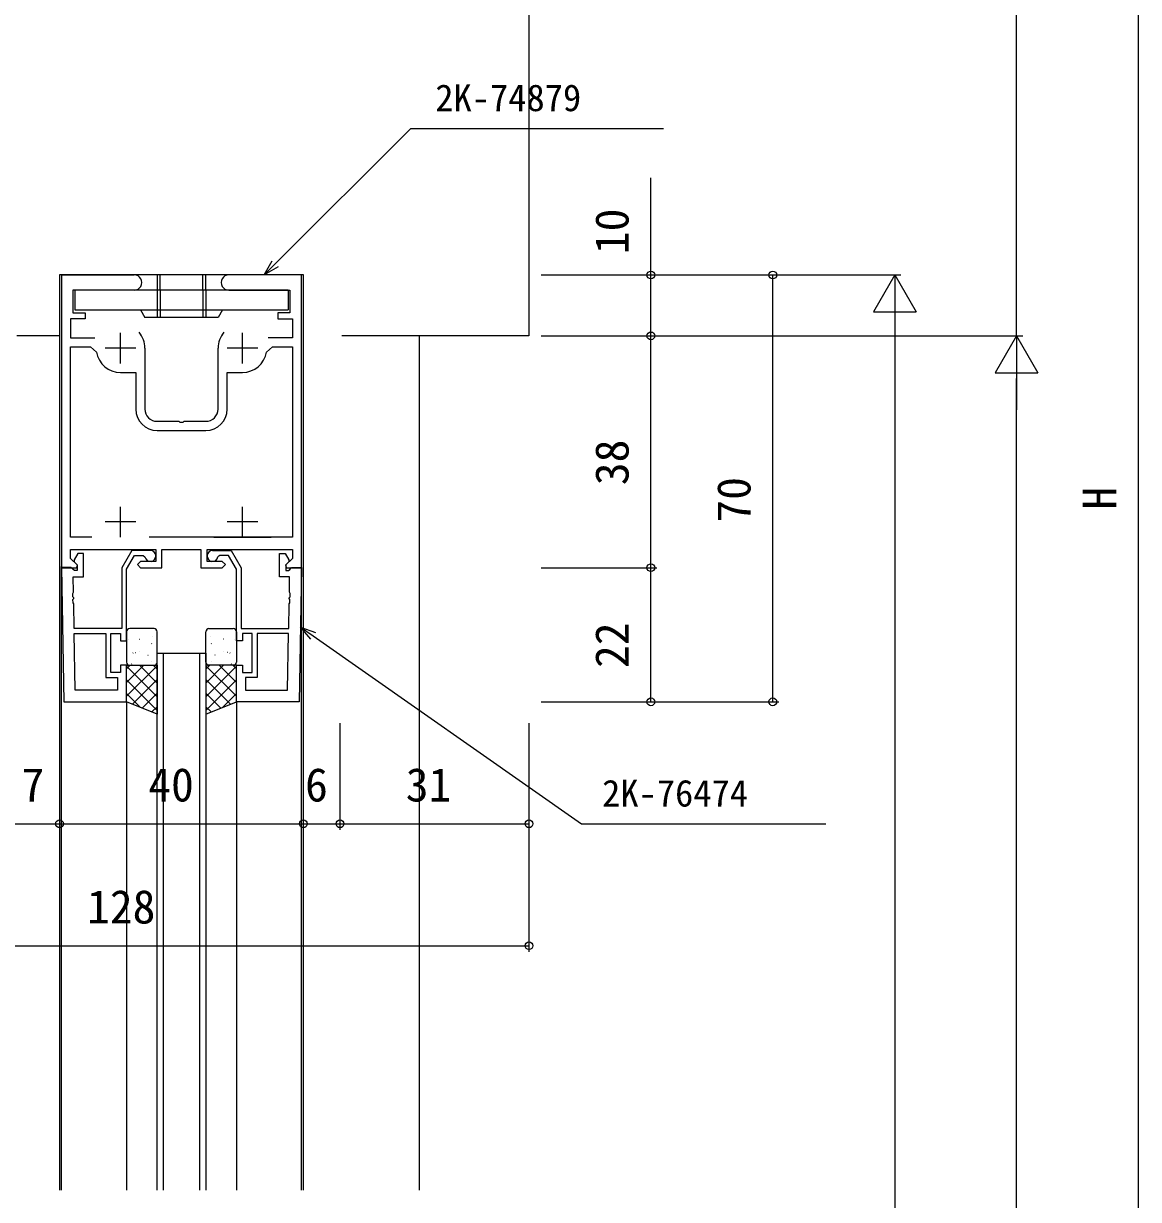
# Model space of a CAD drawing. Units: millimetres, scale not verified. Extents: x -437 to 438, y -681 to 679.
# Drawn here: x -206.6 to -23.7, y 122.4 to 315.2 of the extents above; entities that cross this region are included whole.
import ezdxf
from ezdxf.enums import TextEntityAlignment as Align

# ---------------------------------------------------------------- set-up
doc = ezdxf.new("R2010")
doc.units = ezdxf.units.MM
doc.header["$LTSCALE"] = 4
for name, color, linetype in [('0-2_YKK_11', 7, 'Continuous'), ('0-4_YKK_12', 2, 'Continuous'), ('0-5_YKK_13', 4, 'Continuous'), ('0-7_YKK_D', 6, 'Continuous')]:
    doc.layers.add(name, color=color, linetype=linetype)
doc.styles.add('ＭＳ ゴシック', font='')
doc.styles.get('ＭＳ ゴシック').set_extended_font_data('MS Gothic')

msp = doc.modelspace()

# ---------------------------------------------------------------- linework, layer by layer
at = {"layer": '0-2_YKK_11'}
for p, q in [((-200.4, 273.999), (-188.45, 273.999)), ((-190.7, 259.499), (-190.7, 264.499)), ((-170.7, 259.499), (-170.7, 264.499)), ((-188.2, 261.999), (-193.2, 261.999)), ((-186.7, 261.999), (-186.7, 251.999)), ((-174.7, 251.999), (-174.7, 261.999)), ((-168.2, 261.999), (-173.2, 261.999)), ((-184.7, 248.499), (-176.7, 248.499)), ((-190.7, 230.999), (-190.7, 235.999)), ((-170.7, 230.999), (-170.7, 235.999)), ((-188.2, 233.499), (-193.2, 233.499)), ((-168.2, 233.499), (-173.2, 233.499)), ((-175.417, 230.999), (-185.983, 230.999))]:
    msp.add_line(p, q, dxfattribs=at)
for points in [[(-251.7, 498.999), (-123.7, 498.999), (-123.7, 264), (-154.4, 264)], [(-200.4, 273.999), (-200.4, 225.999), (-197.924, 225.999), (-197.764, 226.387), (-198.9, 227.523), (-198.9, 228.999), (-184.9, 228.999), (-184.9, 226.999), (-187.4, 226.999), (-187.9, 226.499), (-187.4, 225.999), (-183.9, 225.999), (-183.9, 228.999), (-177.5, 228.999), (-177.5, 225.999), (-174, 225.999), (-173.5, 226.499), (-174, 226.999), (-176.5, 226.999), (-176.5, 228.999), (-162.5, 228.999), (-162.5, 227.523), (-163.636, 226.387), (-163.476, 225.999), (-161, 225.999), (-161, 273.999), (-172.95, 273.999)], [(-188.45, 271.499), (-198.5, 271.499), (-198.5, 267.799), (-196.5, 267.799), (-196.5, 266.799), (-198.9, 266.799), (-198.9, 263.699), (-194.908, 263.699)], [(-172.95, 271.499), (-162.9, 271.499), (-162.9, 267.799), (-164.9, 267.799), (-164.9, 266.799), (-162.5, 266.799), (-162.5, 263.699), (-166.492, 263.699)], [(-195.417, 230.999), (-198.9, 230.999), (-198.9, 262.199), (-195.636, 262.199), (-194.648, 261.359)], [(-166.752, 261.359), (-165.764, 262.199), (-162.5, 262.199), (-162.5, 230.999), (-175.417, 230.999), (-165.983, 230.999)], [(-190.7, 257.999), (-188.2, 257.999), (-188.2, 251.999)], [(-173.2, 251.999), (-173.2, 257.999), (-170.7, 257.999)], [(-184.7, 249.999), (-181.158, 249.999), (-180.975, 249.879), (-180.425, 249.879), (-180.242, 249.999), (-176.7, 249.999)], [(-185.8, 228.813), (-188.862, 228.813), (-190.5, 225.976), (-190.5, 216.013), (-198.296, 216.013), (-198.366, 220.055), (-198.489, 220.236), (-198.499, 220.786), (-198.382, 220.972), (-198.384, 221.055), (-198.507, 221.236), (-198.516, 221.786), (-198.4, 221.972), (-198.444, 224.513), (-196.8, 224.513), (-196.8, 228.313), (-197.7, 228.313), (-198.3, 227.274), (-198.3, 226.963), (-197.8, 226.463), (-197.8, 225.513), (-198.271, 225.513), (-198.471, 225.713), (-198.771, 226.013), (-200.4, 226.013)], [(-200.4, 226.013), (-200.016, 204.013), (-189.7, 204.013), (-189.7, 210.013), (-190.7, 210.013), (-190.7, 208.813), (-192.3, 208.813), (-192.3, 215.213), (-190.7, 215.213), (-190.7, 214.013), (-189.7, 214.013), (-189.7, 225.762), (-188.4, 228.013), (-186.984, 228.013), (-186.688, 227.763)], [(-175.6, 228.813), (-172.539, 228.813), (-170.9, 225.976), (-170.9, 216.013), (-163.105, 216.013), (-163.035, 220.055), (-162.912, 220.236), (-162.902, 220.786), (-163.019, 220.972), (-163.017, 221.055), (-162.894, 221.236), (-162.885, 221.786), (-163.001, 221.972), (-162.957, 224.513), (-164.6, 224.513), (-164.6, 228.313), (-163.7, 228.313), (-163.1, 227.274), (-163.1, 226.963), (-163.6, 226.463), (-163.6, 225.513), (-163.13, 225.513), (-162.93, 225.713), (-162.63, 226.013), (-161, 226.013)], [(-161, 226.013), (-161.384, 204.013), (-171.7, 204.013), (-171.7, 210.013), (-170.7, 210.013), (-170.7, 208.813), (-169.1, 208.813), (-169.1, 215.213), (-170.7, 215.213), (-170.7, 214.013), (-171.7, 214.013), (-171.7, 225.762), (-173, 228.013), (-174.417, 228.013), (-174.713, 227.763)]]:
    msp.add_lwpolyline(points, dxfattribs=at)
for points in [[(-198.12, 205.943), (-198.282, 215.213), (-193.1, 215.213), (-193.1, 208.013), (-191.2, 208.013), (-191.2, 205.943)], [(-163.281, 205.943), (-163.119, 215.213), (-168.3, 215.213), (-168.3, 208.013), (-170.2, 208.013), (-170.2, 205.943)]]:
    msp.add_lwpolyline(points, close=True, dxfattribs=at)
for centre, radius, start, end in [((-188.45, 272.749), 1.25, 269.99999, 90.00001), ((-172.95, 272.749), 1.25, 89.99999, 270.00001), ((-190.7, 261.999), 4, 359.99998, 40.4398), ((-170.7, 261.999), 4, 139.5602, 180.00002), ((-190.7, 261.999), 4, 189.20689, 270.00001), ((-170.7, 261.999), 4, 269.99999, 350.79311), ((-184.7, 251.999), 3.5, 180.00001, 269.99999), ((-184.7, 251.999), 2, 180.00001, 269.99999), ((-176.7, 251.999), 2, 270.00001, 359.99999), ((-176.7, 251.999), 3.5, 270.00001, 359.99999), ((-185.8, 227.913), 0.9, 189.59406, 90), ((-175.6, 227.913), 0.9, 90, 350.40594)]:
    msp.add_arc(centre, radius, start, end, dxfattribs=at)
at = {"layer": '0-4_YKK_12'}
for p, q in [((-160.7, 123.912), (-160.7, 273.999)), ((-200.7, 264), (-207.695, 264)), ((-141.7, 264), (-141.7, 123.912)), ((-200.4, 123.912), (-200.4, 226.199)), ((-161, 123.912), (-161, 226.199)), ((-184.7, 123.912), (-184.7, 212.004)), ((-183.7, 212.004), (-183.7, 123.912)), ((-177.7, 123.912), (-177.7, 212.004)), ((-189.7, 203.999), (-189.701, 123.912)), ((-171.7, 203.999), (-171.701, 123.912))]:
    msp.add_line(p, q, dxfattribs=at)
for points in [[(-160.7, 273.999), (-200.7, 273.999), (-200.7, 123.912)], [(-184.7, 212.004), (-176.7, 212.004), (-176.7, 123.912)]]:
    msp.add_lwpolyline(points, dxfattribs=at)
at = {"layer": '0-5_YKK_13'}
for p, q in [((-184.7, 274), (-184.7, 271.501)), ((-184.2, 271.501), (-184.2, 274)), ((-177.2, 271.501), (-177.2, 274)), ((-176.7, 271.501), (-176.7, 274)), ((-163.2, 271.499), (-198.2, 271.499)), ((-198.2, 271.499), (-198.2, 268.299)), ((-184.7, 271.499), (-184.7, 266.999)), ((-184.2, 271.499), (-184.2, 266.999)), ((-177.2, 271.499), (-177.2, 266.999)), ((-176.7, 271.499), (-176.7, 266.999)), ((-163.2, 271.499), (-163.2, 268.299)), ((-198.2, 268.299), (-163.2, 268.299)), ((-187.451, 268.299), (-186.7, 266.999)), ((-173.949, 268.299), (-174.7, 266.999)), ((-174.7, 266.999), (-186.7, 266.999)), ((-185.2, 216.004), (-189.2, 216.004)), ((-176.2, 216.004), (-172.2, 216.004)), ((-189.7, 215.504), (-189.7, 210.504)), ((-189.7, 214.723), (-189.687, 214.73)), ((-189.417, 214.286), (-189.411, 214.293)), ((-187.655, 214.273), (-187.611, 214.297)), ((-185.423, 214.732), (-185.416, 214.739)), ((-184.987, 215.731), (-184.943, 215.755)), ((-184.7, 210.504), (-184.7, 215.504)), ((-176.7, 210.504), (-176.7, 215.504)), ((-176.413, 215.731), (-176.457, 215.755)), ((-175.977, 214.732), (-175.984, 214.739)), ((-173.745, 214.273), (-173.789, 214.297)), ((-171.983, 214.286), (-171.989, 214.293)), ((-171.7, 214.723), (-171.713, 214.73)), ((-171.7, 215.504), (-171.7, 210.504)), ((-188.298, 212.082), (-188.254, 212.106)), ((-187.631, 212.266), (-187.625, 212.274)), ((-185.63, 213.539), (-185.586, 213.563)), ((-175.77, 213.539), (-175.814, 213.563)), ((-173.769, 212.266), (-173.775, 212.274)), ((-173.102, 212.082), (-173.146, 212.106)), ((-188.889, 210.192), (-188.845, 210.216)), ((-188.674, 211.971), (-188.628, 212.059)), ((-186.221, 211.649), (-186.177, 211.673)), ((-185.578, 210.544), (-185.572, 210.552)), ((-175.822, 210.544), (-175.828, 210.552)), ((-175.179, 211.649), (-175.223, 211.673)), ((-172.726, 211.971), (-172.772, 212.059)), ((-172.511, 210.192), (-172.555, 210.216)), ((-189.7, 209.414), (-189.111, 210.004)), ((-189.7, 207.169), (-186.866, 210.004)), ((-189.7, 204.924), (-184.7, 209.924)), ((-184.7, 204.847), (-189.7, 209.847)), ((-189.2, 210.004), (-185.2, 210.004)), ((-184.7, 207.092), (-187.612, 210.004)), ((-184.7, 209.337), (-185.367, 210.004)), ((-176.7, 209.337), (-176.033, 210.004)), ((-176.7, 207.092), (-173.788, 210.004)), ((-171.7, 204.924), (-176.7, 209.924)), ((-176.7, 204.847), (-171.7, 209.847)), ((-172.2, 210.004), (-176.2, 210.004)), ((-171.7, 207.169), (-174.534, 210.004)), ((-171.7, 209.414), (-172.289, 210.004)), ((-184.7, 202.602), (-189.7, 207.602)), ((-188.754, 203.625), (-184.7, 207.679)), ((-172.646, 203.625), (-176.7, 207.679)), ((-176.7, 202.602), (-171.7, 207.602)), ((-187.445, 203.102), (-189.7, 205.357)), ((-187.15, 202.984), (-184.7, 205.434)), ((-174.25, 202.984), (-176.7, 205.434)), ((-173.955, 203.102), (-171.7, 205.357)), ((-185.547, 202.342), (-184.7, 203.189)), ((-175.853, 202.342), (-176.7, 203.189))]:
    msp.add_line(p, q, dxfattribs=at)
for points in [[(-184.7, 202.004), (-189.7, 204.004), (-189.7, 210.004), (-184.7, 210.004)], [(-176.7, 202.004), (-171.7, 204.004), (-171.7, 210.004), (-176.7, 210.004)]]:
    msp.add_lwpolyline(points, close=True, dxfattribs=at)
for centre, start, end in [((-189.2, 215.504), 90, 180), ((-185.2, 215.504), 0, 90), ((-176.2, 215.504), 90, 180), ((-172.2, 215.504), 0, 90), ((-189.2, 210.504), 180, 270), ((-185.2, 210.504), 270, 0), ((-176.2, 210.504), 180, 270), ((-172.2, 210.504), 270, 0)]:
    msp.add_arc(centre, 0.5, start, end, dxfattribs=at)
at = {"layer": '0-7_YKK_D'}
for p, q in [((-23.7, -79), (-23.7, 557)), ((-43.7, 264), (-43.7, 514)), ((-121.7, 273.999), (-82.7, 273.999)), ((-121.7, 273.999), (-102.7, 273.999)), ((-121.7, 273.999), (-62.7, 273.999)), ((-83.7, 204.013), (-83.7, 273.999)), ((-63.7, 273.999), (-67.2, 267.937)), ((-63.7, 273.999), (-60.2, 267.937)), ((-63.7, 273.999), (-63.7, 261.875)), ((-67.2, 267.937), (-60.2, 267.937)), ((-63.7, 266.999), (-63.7, -69)), ((-121.7, 264), (-102.7, 264)), ((-121.7, 264), (-42.7, 264)), ((-121.7, 264), (-42.7, 264)), ((-121.7, 264), (-102.7, 264)), ((-103.7, 225.999), (-103.7, 264)), ((-43.7, 264), (-47.2, 257.938)), ((-43.7, 264), (-40.2, 257.938)), ((-43.7, 264), (-43.7, 251.876)), ((-47.2, 257.938), (-40.2, 257.938)), ((-43.7, -79), (-43.7, 257)), ((-121.7, 225.999), (-102.7, 225.999)), ((-121.7, 225.999), (-102.7, 225.999)), ((-103.7, 203.999), (-103.7, 225.999)), ((-121.7, 204.013), (-82.7, 204.013)), ((-121.7, 203.999), (-102.7, 203.999)), ((-154.7, 200.499), (-154.7, 183.013)), ((-154.7, 200.499), (-154.7, 183.013)), ((-123.7, 200.499), (-123.7, 183.013)), ((-160.7, 184.013), (-154.7, 184.013)), ((-154.7, 184.013), (-123.7, 184.013)), ((-123.7, 185.074), (-123.7, 163.013)), ((-251.7, 164.013), (-123.7, 164.013))]:
    msp.add_line(p, q, dxfattribs=at)
for points in [[(-167.125, 273.999), (-165.322, 275.802), (-143.099, 298.025), (-101.631, 298.025)], [(-103.7, 264), (-103.7, 273.999), (-103.7, 289.924)], [(-164.839, 275.319), (-167.125, 273.999), (-165.805, 276.285)], [(-159.474, 214.252), (-161.17, 216.274), (-158.69, 215.371)], [(-161.17, 216.274), (-159.082, 214.812), (-115.097, 184.013), (-75.019, 184.013)], [(-247.695, 184.013), (-207.695, 184.013), (-200.7, 184.013), (-160.7, 184.013)]]:
    msp.add_lwpolyline(points, dxfattribs=at)
for centre in [(-103.7, 273.999), (-83.7, 273.999), (-103.7, 264), (-103.7, 264), (-103.7, 225.999), (-103.7, 225.999), (-103.7, 203.999), (-83.7, 204.013), (-200.7, 184.013), (-200.7, 184.013), (-160.7, 184.013), (-160.7, 184.013), (-154.7, 184.013), (-154.7, 184.013), (-123.7, 184.013), (-123.7, 164.013)]:
    msp.add_circle(centre, 0.637, dxfattribs=at)

# ---------------------------------------------------------------- texts
at = {"layer": '0-7_YKK_D', "style": 'ＭＳ ゴシック'}
for s, height, p in [('2K-74879', 4.399, (-139.062, 299.525)), ('7', 5.499, (-206.946, 186.013)), ('40', 5.499, (-186.155, 186.013)), ('6', 5.499, (-160.427, 186.013)), ('31', 5.499, (-143.909, 186.013)), ('2K-76474', 4.399, (-111.695, 185.513)), ('128', 5.499, (-196.201, 166.013))]:
    msp.add_text(s, height=height, dxfattribs=at).set_placement(p, align=Align.BOTTOM_LEFT)
for s, p in [('10', (-105.7, 277.398)), ('38', (-105.7, 239.524)), ('70', (-85.7, 233.381)), ('H', (-25.7, 235.506)), ('22', (-105.7, 209.544))]:
    msp.add_text(s, height=5.499, rotation=90, dxfattribs=at).set_placement(p, align=Align.BOTTOM_LEFT)

doc.saveas('drawing.dxf')
